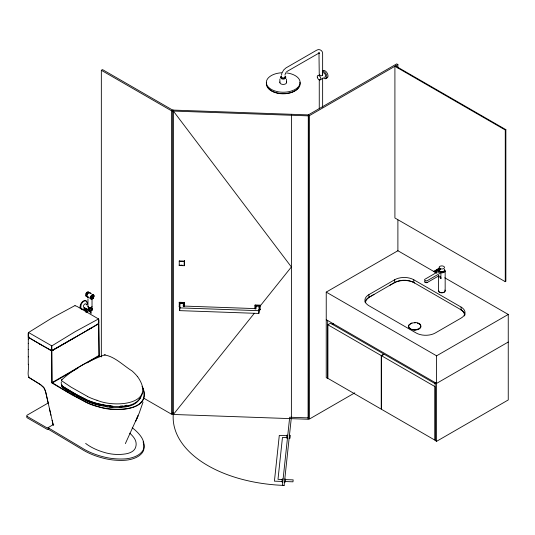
<?xml version="1.0" encoding="UTF-8"?>
<svg xmlns="http://www.w3.org/2000/svg" width="535" height="535" viewBox="0 0 535 535"><rect width="100%" height="100%" fill="white"/><g stroke="black" fill="none" stroke-linecap="round" stroke-linejoin="round"><path stroke-width="0.8" d="M142.256 386.404C153.652 410.954 115.6 412.064 100.847 407.469A58.763 33.926 0 0 1 88.007 403.296L71.877 394.81L51.862 382.94L51.587 346.031M90.328 310.42L90.328 310.059M435.156 382.572L435.156 440.492L436.593 441.321L508.25 399.953L508.25 314.446L444.779 277.805M28.268 349.562L28.275 343.276M28.235 335.124L28.241 334.154M61.271 382.037L61.271 383.682M28.275 343.437L28.301 339.585M92.1 309.992L92.094 309.865A8.112 4.955 -56.9 0 1 92.094 309.671L92.087 309.671M98.801 322.331L98.808 321.374M91.398 296.617C91.271 297.44 91.853 295.587 91.365 296.838A0.889 0.515 -60 0 0 91.318 297.085L91.773 298.062A1.23 0.736 -63.9 0 0 92.073 297.988L92.762 297.366M90.234 309.865L89.699 309.564L89.719 310.046M90.328 310.755L90.275 311.123M28.301 339.758L28.261 336.334M28.241 334.335L28.255 333.472M91.478 309.37L91.211 308.006M89.686 310.788L90.321 310.915M98.781 322.959L98.801 322.144M92.214 295.454L92.97 295.28L92.348 295.373A1.832 1.057 -60 0 1 93.337 297.059L93.411 297.045M91.659 309.805L92.127 310.059L91.545 309.778M93.531 295.808L93.531 295.989A1.799 0.99 -62.1 0 1 93.511 296.504L93.571 296.51A1.906 1.157 -57.6 0 0 93.531 295.989L93.471 295.735M85.607 295.073L85.647 294.604M93.016 296.898A0.889 0.515 -60 0 0 93.083 296.657L93.07 295.594M91.726 297.386L93.123 296.256L92.823 295.741A1.291 0.742 -60 0 0 91.298 297.092L91.291 297.119A1.291 0.742 -60 0 0 92.415 297.741A1.291 0.742 -60 0 0 92.823 295.741M92.08 310.079L91.405 309.477M91.238 298.075L91.204 296.664M28.255 333.653L28.449 332.449M75.054 305.739L76.92 306.368L98.507 318.947L75.201 331.633L51.821 345.898L28.542 332.502L51.775 318.104L75.087 305.505M92.996 296.651L93.07 296.022L92.843 297.246M28.335 337.919L28.355 337.07M89.673 310.755L88.429 310.066A2.1 0.368 6.9 0 1 88.349 309.925L88.569 309.778M99.771 356.27L98.921 354.785L98.781 322.779M61.706 384.919L61.779 385.641L63.23 386.858M61.706 386.19L62.234 387.393L67.764 390.924L87.426 401.431A58.335 33.678 0 0 0 96.648 404.674L107.053 406.881M93.117 296.464C93.592 296.323 89.92 298.43 92.127 296.698M92.341 295.353A1.832 1.057 -60 0 0 91.057 298.182A1.832 1.057 -60 0 0 93.257 297.246L92.936 297.768A1.819 0.983 -58.8 0 1 92.535 298.189L92.401 298.209M397.893 67.905L397.893 64.561L396.709 63.872L308.347 114.891L308.24 419.259L172.511 414.438L172.611 110.07L102.526 69.603L101.336 70.286L101.336 356.972M254.312 313.303L173.373 414.471L173.48 110.096M179.278 260.913L179.225 261.394L184.281 261.575L184.334 261.093L179.278 260.913L179.225 265.534L184.281 265.714L184.334 261.093M179.225 265.534L179.278 265.046M179.278 302.282L179.225 302.77L184.281 302.95L184.334 302.462L179.278 302.282L179.225 306.909L179.278 306.421M183.438 303.606L183.177 306.04L255.67 308.621L255.931 306.187L259.301 306.308L259.301 309.063L258.833 313.443L179.599 310.628L180.068 303.492L183.438 303.606L183.438 306.368M184.488 263.768L184.435 264.257L184.488 260.458M179.599 310.628L179.987 306.976M184.488 305.137L184.435 305.625L184.435 302.315M255.088 308.775L255.141 304.977L260.197 305.157L260.144 309.785L258.699 309.732M258.833 313.443L259.301 306.308M260.197 305.157L260.144 305.645L255.088 305.465M260.144 309.785L260.197 309.297M291.488 114.289L291.381 418.664M308.24 419.259L308.347 114.891L172.611 110.07L171.427 110.752L101.336 70.286M308.347 416.905L308.24 417.882L289.696 417.22L282.433 485.352L284.118 485.412L291.381 417.28M93.157 295.541L92.903 295.621M28.281 333.185L28.449 332.596M87.238 311.611C86.67 312.46 87.299 311.611 87.031 311.243M84.63 309.531L84.757 309.009M279.885 79.046L279.858 82.484M281.584 74.9L281.885 73.435M91.264 297.373L91.258 297.386A1.324 0.762 -60 0 0 91.599 298.042M92.441 298.256L92.415 298.283A1.926 1.164 -62.7 0 1 91.96 298.523L91.559 298.563A1.799 1.037 -56.7 0 1 91.037 298.109A1.906 1.077 -63.4 0 0 91.238 298.416A1.906 1.103 -63.5 0 0 91.559 298.563L91.719 298.363M98.687 323.648L98.266 324.029M93.097 297.667L93.143 297.674A2.113 1.137 -59.1 0 1 92.722 298.236M88.282 306.749L88.756 309.123L89.699 309.564M142.511 393.058C137.141 411.388 110.825 407.001 96.641 403.39M285.021 74.713L285.483 73.389M143.012 402.159L139.194 413.167L125.364 443.609M85.774 294.103L85.981 293.601M80.899 305.171L80.899 308.494M86.884 305.044L87.024 304.562A4.634 2.581 -61.2 0 0 87.212 303.185A4.721 2.728 -60 0 0 84.617 300.938A4.721 2.728 -60 0 0 80.865 305.184M322.632 78.438L320.947 79.394M408.68 325.334C407.877 331.707 422.416 331.098 420.563 324.745A6.012 3.471 0 0 0 415.735 322.545L411.542 323.073L408.733 325.24M91.057 313.577L91.07 312.166M91.137 297.694L91.505 297.587M84.704 309.257L85.48 310.019L86.81 310.019A1.465 0.843 0 0 0 87.452 309.645L87.546 309.518M92.428 309.524L92.542 308.775M136.579 419.233L138.063 415.728L135.536 421.674M282.166 72.599L283.697 69.951L285.944 67.932L316.546 50.263C319.168 48.364 322.979 50.564 322.638 53.781L322.638 75.462M140.752 397.438C134.519 409.128 118.382 407.797 107.047 406.894M88.596 308.314L88.549 309.444L89.639 310.193M91.238 296.55A1.906 1.023 -60.9 0 0 91.03 297.112A1.826 1.11 -58 0 0 90.957 297.647A1.933 1.05 -62 0 1 91.024 297.112A1.799 1.103 -59.1 0 1 91.238 296.55L91.518 296.123M92.381 298.269L92.388 298.262A1.819 1.003 -57.5 0 1 91.96 298.523L91.953 298.476M93.13 297.453L92.936 297.768A1.933 1.184 -61.4 0 1 92.535 298.189L92.548 298.196M86.115 293.361L86.59 292.692M93.464 295.915L93.016 296.189M61.612 379.99C73.683 368.602 88.897 360.817 104.338 354.966C114.49 356.263 123.338 365.539 131.944 370.862A59.311 35.892 2.7 0 1 137.595 376.747M61.853 379.502L61.518 380.893M87.994 297.159L90.796 298.65M61.853 384.284L61.411 385.207L61.973 386.069M259.007 307.431L291.381 266.965L173.373 111.073M333.044 324.11L332.63 324.498M286.62 71.69L319.234 52.945L318.813 52.858L319.228 53.36L318.974 52.798L319.261 75.515M87.379 310.046L87.506 309.925A1.538 0.889 0 0 0 87.673 309.531M87.158 292.184L86.77 292.505L87.352 292.056M417.454 329.306L418.082 329.085M28.816 336.702L28.295 336.716M28.816 336.809L28.375 337.164L28.803 337.465M332.135 324.417L332.295 324.317A1.605 0.923 -60 0 0 333.051 323.381M438.56 276.896L438.259 275.726M438.553 271.379L425.051 279.176A1.692 0.976 0 0 0 425.051 280.561A1.692 0.976 0 0 0 427.445 280.561L440.96 272.763C440.445 284.466 442.498 273.853 437.563 276.562L427.445 282.4A1.692 0.976 0 0 1 425.051 282.4A1.692 0.976 0 0 1 425.051 281.022M319.756 74.405C318.258 75.803 324.056 76.732 322.411 74.104M52.122 383.053L77.99 368.093M97.129 324.732L98.233 323.909M369.277 297.179L369.973 296.751M97.096 324.712L91.278 328.142M92.214 297.106L92.849 296.738M370.962 296.183L374.005 294.424M308.347 114.891L309.531 115.573L397.893 64.561M91.813 296.892L92.542 296.47M92.622 296.871L92.127 297.152M90 309.999L89.967 310.895M51.708 350.632L75.368 337.184M86.543 330.737L98.634 323.541M59.492 346.426L91.224 328.042M91.224 328.102L52.376 350.525L51.547 350.726L49.869 349.85M29.004 377.021C26.917 375.209 29.285 367.351 28.288 364.241M98.982 355.474L52.035 382.579L66.474 391.373L85.085 401.611M87.031 362.877L99.202 355.862L99.824 356.263M505.267 129.998L505.863 129.651L505.863 281.35L505.267 281.698L394.91 217.979L394.91 66.287L505.267 129.998L505.267 281.698M48.665 402.715L27.245 415.086A1.692 0.976 0 0 0 27.245 416.464A1.692 0.976 0 0 0 27.245 417.842L47.327 429.438L49.454 428.207M53.774 424.342L47.327 428.06L27.245 416.464M327.667 320.518L327.667 378.439L326.236 377.61L326.236 292.11L397.893 250.734L436.848 273.224M368.876 294.658L394.669 279.765A13.509 7.804 0 0 1 413.782 279.765L461.076 307.07A13.509 7.804 0 0 1 461.076 318.104L435.276 332.997A13.509 7.804 0 0 1 416.17 332.997L368.876 305.692A13.509 7.804 0 0 1 368.876 294.658L368.876 297.413A13.509 7.804 0 0 0 364.99 302.114M389.48 285.483L392.523 283.731M368.876 297.413L394.669 282.52A13.509 7.804 0 0 1 413.782 282.52L461.076 309.825A13.509 7.804 0 0 1 465.015 314.934M143.968 398.301L171.427 414.15L172.611 413.461M327.848 324.758L330.476 323.24L383.862 354.063L381.234 355.581L327.848 324.758L327.848 378.332L381.234 409.155L381.234 355.581M433.965 271.312L439.375 268.189L440.572 268.878L435.162 272.001L433.965 271.62L439.375 268.189L441.596 268.998A2.695 1.558 0 0 0 444.491 267.433A2.695 1.558 0 0 0 441.535 265.902A2.695 1.558 0 0 0 439.155 267.741L439.369 268.122M440.572 268.817L435.162 272.001M381.595 355.788L434.982 386.604L434.982 440.185L381.595 409.362L381.595 355.788L384.224 354.27L435.443 383.842M308.347 418.29L309.531 418.972L354.792 392.844M326.236 292.11L436.593 355.822L508.25 314.446M508.25 342.032L436.593 383.401L326.236 319.689M92.294 296.604L92.99 296.189M55.841 348.559L59.499 346.352M55.841 348.452L52.376 350.492M53.58 349.729L51.868 350.726L52.035 382.579M393.513 283.162L394.255 282.754M90.716 313.028L90.803 312.607M87.74 291.883L88.108 291.822M87.044 310.24L86.844 310.307A1.538 0.889 0 0 1 85.052 310.153M127.965 405.911L130.386 405.262M86.77 296.296L86.596 296.33M104.345 354.972L105.308 354.772M89.666 308.02L90.522 308.006A1.491 0.863 0 0 0 91.345 307.531L91.405 307.418A1.264 0.729 0 0 0 91.411 307.364M89.9 308.053L90.522 308.006M124.668 405.61L126.862 405.256M124.287 406.593L125.725 406.366M91.532 298.884L92.568 298.403A2.207 1.271 -60 0 0 93.752 296.183L93.672 295.434M92.883 294.865L92.027 295.186A2.107 1.157 -58.7 0 0 91.532 295.648L91.378 295.828A2.207 1.271 -60 0 0 90.642 297.774A2.307 1.378 -57.6 0 0 90.736 298.316M120.268 406.085L123.204 405.844M119.245 407.122L122.127 406.888M320.512 79.468L320.104 79.461M90.134 312.326L90.529 312.313M86.844 308.829L85.928 308.662M172.511 111.039L308.24 115.861M180.723 265.099L182.167 265.153M179.599 307.872L258.833 310.688M172.511 413.06L173.373 413.087A118.228 68.259 0 0 0 284.118 485.412M287.776 435.229L286.934 435.196L286.626 438.118L287.469 438.152M289.462 435.289L290.304 435.316L289.997 438.239L289.154 438.205M286.88 435.684L279.297 435.416L274.422 481.159L282.005 481.433M286.673 437.63L282.46 437.483L277.999 479.333L282.212 479.48M283.109 479.026L282.266 478.999L281.952 481.915L282.801 481.948M284.794 479.086L285.637 479.119L285.329 482.035L284.486 482.008M285.583 479.601L293.173 479.875L292.966 481.821L285.376 481.547M112.33 406.132L108.545 405.784M112.938 407.148L109.18 406.854M51.708 350.639L39.831 343.972M85.687 312.132L86.871 312.025L87.058 311.343M109.274 405.784L110.758 405.951M441.616 271.914L439.422 270.777A2.421 1.398 0 0 1 439.516 270.055M89.626 307.979L89.913 307.979A1.15 0.662 0 0 0 90.489 307.933M105.622 405.283L107.047 405.523M107.053 405.617L100.005 404.259M105.582 406.359L106.987 406.6M100.012 404.172L103.482 404.915M100.058 405.269L101.429 405.563M89.365 307.926L89.699 307.953M88.442 291.869L88.716 292.03M97.584 406.332C112.551 411.622 153.445 412.311 142.116 386.31M99.336 403.999L96.648 403.303A58.335 33.678 0 0 1 91.104 401.517M99.396 405.102L96.755 404.413A57.399 33.137 0 0 1 94.367 403.698M439.877 268.898L440.572 269.185M96.969 400.22C114.303 407.924 157.471 404.968 137.649 376.734M86.703 399.732L78.324 395.546L63.886 387.18M84.838 399.933L87.68 401.223M51.052 350.392L51.547 350.726M89.111 307.846L88.402 306.99A1.411 0.816 0 0 1 88.395 306.849M82.631 398.836L84.102 399.571M87.573 396.482L71.021 387.113L61.685 380.786M439.757 271.533L441.596 272.068A2.695 1.558 0 0 0 444.224 269.847M81.266 398.134L76.605 395.606M413.816 282.607L414.545 283.002M91.518 308.568L91.98 308.829M47.662 348.599L49.869 349.883M71.616 392.797L75.188 394.823M395.505 65.939L505.863 129.651M439.757 277.591L440.96 278.28M92.548 308.481L91.271 307.317M47.655 348.633L39.831 344.105M35.584 341.497L39.844 343.978M32.04 339.558L39.844 344.085M68.333 390.884L69.65 391.647M90.91 293.294L91.351 293.548M32.04 339.424L35.611 341.618M29.88 338.14L32.067 339.437M29.88 338.274L32.067 339.544M48.016 427.659L84.296 449.353A64.207 37.069 0 0 0 102.747 456.663L105.475 457.331A42.238 24.389 0 0 0 123.879 458.956A21.627 12.486 0 0 0 143.935 447.38A42.238 24.389 0 0 0 141.12 436.754L139.956 435.176A64.207 37.069 0 0 0 132.232 427.779M48.016 429.043L84.296 450.731A64.207 37.069 0 0 0 102.747 458.04L105.475 458.709A42.238 24.389 0 0 0 123.879 460.334A21.627 12.486 0 0 0 143.935 448.758A42.238 24.389 0 0 0 143.674 443.843M65.671 389.279L67.671 390.483M460.287 309.411L460.963 309.825M28.77 337.451L29.913 338.153M28.77 337.592L29.913 338.26M63.946 388.183L65.096 388.918M88.703 307.438L89.098 307.752L88.75 307.404M98.273 323.267L98.707 324.049L99.249 355.849M28.375 337.297L28.803 337.572M62.307 386.069L63.304 386.805M88.556 307.291L88.944 307.645M62.521 386.986L62.963 387.46M61.685 385.675L74.693 393.727L87.573 400.32A59.171 34.16 0 0 0 96.969 403.617M92.976 295.808A1.324 0.762 -60 0 1 92.388 297.888A1.324 0.762 -60 0 1 91.378 297.005A1.324 0.762 -60 0 1 92.976 295.808L92.99 295.895M98.6 318.887L98.808 320.773M85.781 295.842L85.647 295.494M88.623 307.424L88.462 307.143A1.404 0.809 0 0 1 88.436 306.883M91.819 306.455L92.02 306.836A1.779 1.03 0 0 1 91.9 307.351A2.107 1.217 0 0 1 90.736 308.02A1.799 1.037 0 0 1 89.853 308.086L87.981 307.01A1.799 1.037 0 0 1 88.014 306.655M98.6 319.034L98.788 320.09M44.044 387.969L40.533 384.645L28.602 377.255L40.533 384.645L43.703 387.327L45.662 391.834L48.083 402.521M439.616 271.492L439.422 271.145A2.421 1.398 0 0 1 439.516 270.422M44.445 388.564L45.408 390.844L53.273 425.265M90.743 297.941L90.883 298.416M53.273 425.098L52.122 420.276M49.508 408.994L50.925 415.247M286.586 79.046L286.613 82.484M51.835 346.031L51.868 350.726M28.241 335.706L28.261 336.522M28.235 334.937L28.241 335.886M98.808 320.592L98.808 321.562M28.275 356.825L28.288 364.302M28.268 349.435L28.275 356.919M461.076 307.07L461.076 309.825M445.167 271.038L445.167 291.04M440.278 268.737L440.278 269.105M438.433 270.737L438.433 272.409M438.433 275.739L438.433 290.746A3.377 1.953 0 0 0 442.425 292.812A3.377 1.953 0 0 0 444.846 290.05M436.593 355.822L436.593 441.321M413.782 279.765L413.782 282.52M397.893 220.019L397.893 250.942M394.669 279.765L394.669 282.52M322.638 78.792L322.638 107.14M319.261 79.682L319.261 108.852M309.531 115.573L309.531 418.972M255.931 306.187L255.931 308.942M255.141 304.977L255.141 309.116M184.334 302.462L184.334 306.602M184.281 261.575L184.281 265.714M184.281 302.95L184.281 306.261M171.427 110.752L171.427 414.15M92.027 298.931L92.027 306.869M87.974 298.737L87.974 306.675M461.05 309.778A14.84 8.553 -0.6 0 1 464.447 315.964M394.315 282.794A14.84 8.714 0.1 0 1 413.923 282.534M365.452 302.837A14.84 8.58 0.6 0 1 369.371 297.226M420.283 324.825A6.239 3.605 0 0 1 418.33 329.406A6.239 3.605 0 0 1 410.198 328.945A6.239 3.605 0 0 1 409.823 324.237M410.191 323.989A6.239 3.605 0 0 1 411.034 323.561M411.495 323.381A6.239 3.605 0 0 1 411.99 323.227M414.652 322.866A6.239 3.605 0 0 1 415.193 322.873M417.267 323.173A6.239 3.605 0 0 1 418.196 323.468M418.624 323.648A6.239 3.605 0 0 1 419.386 324.07M419.721 324.31A6.239 3.605 0 0 1 420.022 324.558M416.832 329.366A2.896 1.672 0 0 1 416.444 329.56M415.514 329.827A2.896 1.672 0 0 1 413.776 329.794M412.732 329.426A2.896 1.672 0 0 1 412.559 329.326M426.696 282.239A1.016 0.582 0 0 1 425.686 282.199M444.692 291.481A3.07 1.772 0 0 1 443.796 292.237M443.127 292.491A3.07 1.772 0 0 1 438.74 290.759M427.211 282.273A1.016 0.582 0 0 1 427.09 282.413L426.917 282.527A1.016 0.582 0 0 1 425.258 282.192M444.358 269.62A3.377 1.953 0 0 1 444.812 271.767A3.377 1.953 0 0 1 441.542 272.83L439.235 272.161L438.479 271.245A3.377 1.953 0 0 1 439.008 269.787M444.21 270.991A2.421 1.398 0 0 1 441.616 272.282L439.964 271.8L439.155 270.81A2.695 1.558 0 0 1 439.255 270.001M444.077 270.984A2.421 1.398 0 0 1 443.796 271.305M443.375 271.579A2.421 1.398 0 0 1 442.244 271.894M333.058 323.942A2.113 1.217 -60 0 1 332.536 324.544M285.563 72.827A16.893 9.75 0 0 1 297.279 87.9A16.893 9.75 0 0 1 268.67 87.419A16.893 9.75 0 0 1 281.891 72.76M299.894 82.243A16.893 9.75 0 0 1 283.838 93.605A16.893 9.75 0 0 1 266.423 82.938M298.262 87.787A16.037 9.262 0 0 1 282.761 93.806A16.037 9.262 0 0 1 267.901 87.265M322.505 70.981A4.22 2.441 60 0 1 327.467 73.616A4.22 2.441 60 0 1 325.748 78.003M322.431 71.088A4.22 2.441 60 0 1 326.825 76.291A4.22 2.441 60 0 1 323.006 77.756M322.337 72.987A2.521 1.451 60 0 1 325.293 74.559A2.521 1.451 60 0 1 324.27 77.18M284.867 76.712A1.692 0.976 0 0 1 283.236 77.943A1.692 0.976 0 0 1 281.604 76.712M285.429 76.926A2.535 1.465 0 0 1 283.236 79.12A2.535 1.465 0 0 1 281.042 76.926M285.028 75.93A2.535 1.465 0 0 1 285.028 78.003A2.535 1.465 0 0 1 281.443 78.003A2.535 1.465 0 0 1 281.443 75.93M286.499 81.975A3.377 1.953 0 0 1 283.236 84.43A3.377 1.953 0 0 1 279.972 81.975M90.341 401.237A58.335 33.678 0 0 1 87.426 400.06M93.578 403.45A57.399 33.137 0 0 1 91.298 402.654M90.549 402.38A57.399 33.137 0 0 1 88.389 401.524M97.524 406.399A59.004 34.173 -0.1 0 1 85.011 401.665M96.915 400.28A59.311 35.992 2.5 0 1 87.506 396.535M91.518 307.384A1.618 0.936 0 0 1 89.245 307.926M89.031 307.852A1.618 0.936 0 0 1 88.442 306.809M91.264 309.558A1.578 0.909 0 0 1 90.228 310.995A1.578 0.909 0 0 1 88.482 309.812M89.091 310.173A1.11 0.642 0 0 0 89.639 311.163A1.11 0.642 0 0 0 91.097 310.554A1.11 0.642 0 0 1 90.977 310.922M89.385 311.109A1.03 0.595 0 0 0 90.903 310.902A1.03 0.595 0 0 0 91.004 310.541M89.077 310.902A1.03 0.595 0 0 1 88.977 310.728A1.03 0.595 0 0 1 89.071 310.367M88.89 310.735A1.11 0.642 0 0 1 89.091 310.26M89.519 307.913A1.485 0.856 0 0 0 91.398 307.358A1.672 0.963 0 0 1 90.582 307.792M89.111 307.792A1.485 0.856 0 0 1 88.569 307.358M88.516 307.224A1.485 0.856 0 0 1 88.516 306.963M91.244 310.153A1.411 0.816 0 0 1 90.816 311.183A1.411 0.816 0 0 1 88.984 311.096A1.411 0.816 0 0 1 88.843 310.039M91.164 309.678A1.451 0.843 0 0 1 90.321 310.982A1.451 0.843 0 0 1 88.549 310.039M86.958 308.675A1.391 0.802 0 0 1 85.413 308.715A1.391 0.802 0 0 1 84.764 307.899M85.078 310.146A1.538 0.889 0 0 1 84.704 309.798M87.252 309.531A1.11 0.642 0 0 1 86.135 310.166A1.11 0.642 0 0 1 85.025 309.524M86.891 308.896A1.638 0.943 0 0 1 84.898 308.668A1.638 0.943 0 0 1 84.824 307.498M84.858 307.337A2.053 1.184 -60 0 1 83.413 306.562A2.053 1.184 -60 0 1 84.751 304.061A2.053 1.184 -60 0 1 86.302 304.642M80.564 308.588A4.775 2.755 -60 0 1 82.129 302.014A4.775 2.755 -60 0 1 86.71 302.101M83.045 308.956A4.775 2.755 -60 0 1 81.962 309.223M84.617 308.461A4.721 2.728 -60 0 1 80.865 308.541M91.893 295.394A2.113 1.284 -62.4 0 1 92.394 295.073M90.769 298.115A2.113 1.224 -60 0 1 92.615 294.999A2.113 1.224 -60 0 1 93.324 297.427A2.113 1.224 -60 0 1 90.816 298.276M92.876 294.959A2.087 1.217 -63.4 0 1 93.284 295.052M90.963 296.698A2.113 1.304 -59.8 0 1 91.298 296.076M87.921 296.992A2.488 1.438 -60 0 1 87.192 294.136A2.488 1.438 -60 0 1 90.087 292.939M90.161 293.106A2.488 1.438 -60 0 1 90.248 293.501M91.057 307.685A1.364 0.789 0 0 1 89.806 307.986M87.947 296.724A2.361 1.364 -60 0 1 87.018 294.183A2.361 1.364 -60 0 1 89.82 292.933M89.913 292.899A2.361 1.364 -60 0 0 87.192 294.29A2.361 1.364 -60 0 0 87.947 296.871A2.494 1.438 -60 0 1 86.924 294.163A2.494 1.438 -60 0 1 89.893 292.839M91.565 307.304A1.404 0.809 0 0 1 91.498 307.431M90.522 307.953A1.257 0.729 0 0 1 89.9 307.999M86.122 293.381A2.454 1.418 -60 0 1 86.596 292.712M129.704 433.143A53.56 30.923 0 0 1 133.616 437.282A28.723 16.585 0 0 1 135.181 448.377A13.515 7.804 0 0 1 125.611 453.901A28.723 16.585 0 0 1 106.391 452.998A53.56 30.923 0 0 1 87.058 444.471A21.119 12.191 0 0 1 85.66 443.368M143.086 441.903A42.238 24.389 0 0 1 143.413 442.866M92.094 309.036L92.127 309.865L92.094 309.009M92.441 298.49L92.428 298.497A2.2 1.271 -60 0 1 90.776 297.065A2.2 1.271 -60 0 1 93.424 295.052A2.2 1.271 -60 0 1 92.461 298.537A2.2 1.271 -60 0 1 90.763 297.052A2.2 1.271 -60 0 1 93.444 295.066A2.2 1.271 -60 0 1 92.441 298.51M86.423 296.31L85.981 296.109A2.454 1.418 -60 0 0 86.423 296.316M317.308 77.2A2.521 1.451 60 0 0 320.264 79.922A2.521 1.451 60 0 0 319.542 76.037A2.521 1.451 60 0 0 317.308 77.2M91.117 299.132A2.501 1.444 -60 0 0 93.812 296.871A2.501 1.444 -60 0 0 93.812 295.093A2.501 1.444 -60 0 0 91.117 295.942A2.501 1.444 -60 0 0 91.117 299.132"/></g></svg>
